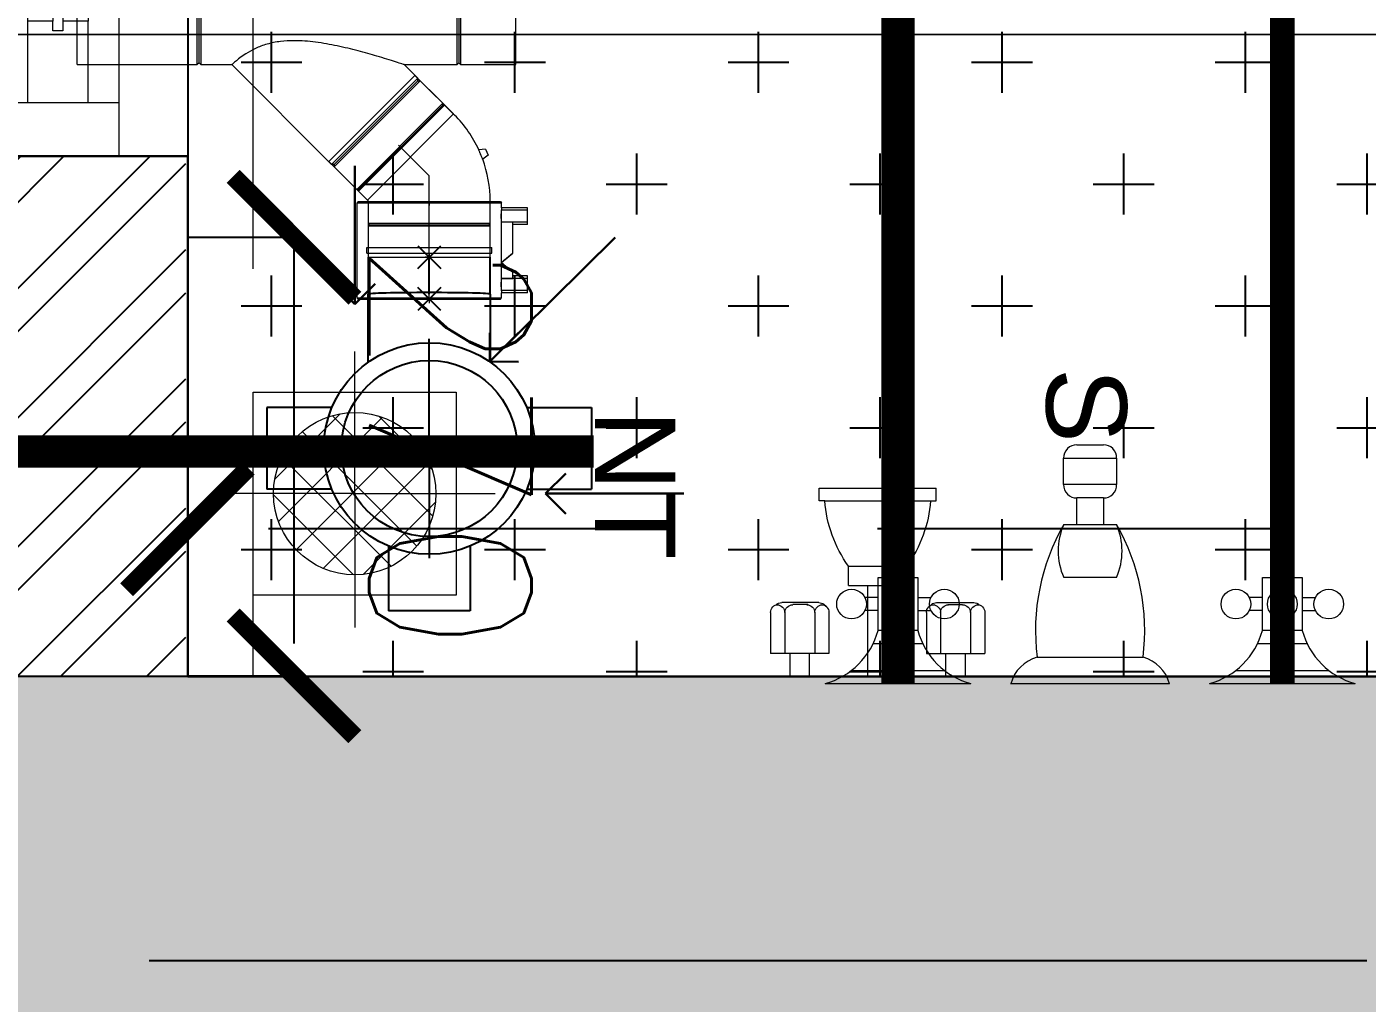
# Model space of a CAD drawing. Header units: millimetres. Extents: x -414464 to 1686, y -90036 to 108605.
# Drawn here: x -110689 to -109863, y -87336 to -86735 of the extents above; entities that cross this region are included whole.
import ezdxf
from ezdxf.lldxf.tags import DXFTag

# ---------------------------------------------------------------- set-up
doc = ezdxf.new("R2010")
doc.units = ezdxf.units.MM
doc.header["$LTSCALE"] = 1000
doc.header["$MEASUREMENT"] = 0
for name, pattern in [('$1$AUDIT_D_120904163729-0', [0]), ('$36$HIDDEN', [0.375, 0.25, -0.125]), ('3BHK-A$1$AUDIT_D_120904163729-0', [0]), ('3BHK-A$1$DASHED', [0.75, 0.5, -0.25]), ('AUDIT_D_120904163729-0', [0]), ('T8(T9 IS SIMILAR) - DIMENSION & TEXTING$1$AUDIT_D_120904163729-0', [0]), ('T8(T9 IS SIMILAR) - DIMENSION & TEXTING$1$CENTERX2', [101.6, 63.5, -12.7, 12.7, -12.7]), ('T8(T9 IS SIMILAR) - DIMENSION & TEXTING$1$HIDDEN', [0.375, 0.25, -0.125]), ('T8(T9 IS SIMILAR)$1$$0$HIDDEN', [0.375, 0.25, -0.125]), ('T8(T9 IS SIMILAR)$1$HIDDEN', [0.375, 0.25, -0.125]), ('T8_REFUGE COLUMNS$1$CENTER2', [1.125, 0.75, -0.125, 0.125, -0.125])]:
    doc.linetypes.add(name, pattern=pattern)
doc.layers.get('0').update_dxf_attribs({"linetype": 'AUDIT_D_120904163729-0'})
for name, color, linetype in [('$0$A-HATCH -160', 251, '$1$AUDIT_D_120904163729-0'), ('$21$A-DIMENSIONS', 2, '$36$HIDDEN'), ('3BHK-A$1$A-HATCH -160', 251, '3BHK-A$1$AUDIT_D_120904163729-0'), ('3BHK-A$1$A-TOI SUNK 50MM', 8, 'Continuous'), ('a-rcc', 3, 'Continuous'), ('T8(T9 IS SIMILAR) - DIMENSION & TEXTING$1$A-DIMENSIONS', 2, 'T8(T9 IS SIMILAR) - DIMENSION & TEXTING$1$HIDDEN'), ('T8(T9 IS SIMILAR) - DIMENSION & TEXTING$1$A-PLUMBING', 7, 'T8(T9 IS SIMILAR) - DIMENSION & TEXTING$1$AUDIT_D_120904163729-0'), ('T8(T9 IS SIMILAR) - DIMENSION & TEXTING$1$pl-110 dia soil pipe', 1, 'Continuous'), ('T8(T9 IS SIMILAR) - DIMENSION & TEXTING$1$pl-110 dia soil pipe1', 1, 'Continuous'), ('T8(T9 IS SIMILAR) - DIMENSION & TEXTING$1$pl-75 dia waste pipe', 3, 'Continuous'), ('T8(T9 IS SIMILAR) - DIMENSION & TEXTING$1$pl-75 dia waste pipe1', 3, 'Continuous'), ('T8(T9 IS SIMILAR) - DIMENSION & TEXTING$1$PL-FITTINGS', 5, 'Continuous'), ('T8(T9 IS SIMILAR) - DIMENSION & TEXTING$1$U-TI-75MM WASTE WATER PIPE', 3, 'Continuous'), ('T8(T9 IS SIMILAR) - DIMENSION & TEXTING$1$U-TI-TEXT', 7, 'Continuous'), ('T8(T9 IS SIMILAR) - DIMENSION & TEXTING$1$U-TI-WS', 5, 'Continuous'), ('T8(T9 IS SIMILAR)$1$$6$a-beam 2', 50, 'Continuous'), ('T8_REFUGE COLUMNS$1$A-CENTERLINE', 193, 'T8_REFUGE COLUMNS$1$CENTER2'), ('T8_REFUGE COLUMNS$1$A-RCC COLS', 3, 'Continuous'), ('T8_TYPICAL COLUMNS$1$A-RCC COLS', 3, 'Continuous')]:
    doc.layers.add(name, color=color, linetype=linetype)
for name, color, linetype, lineweight in [('3BHK-A$1$A-AC PIPE', 151, 'Continuous', 20), ('3BHK-A$1$a-TOI-fixtures', 251, 'Continuous', 0), ('3BHK-A$1$A-WALL- 160', 6, 'Continuous', 30), ('3BHK-A$1$Ventilator', 5, 'Continuous', 0), ('T8(T9 IS SIMILAR) - DIMENSION & TEXTING$1$FURNITURE_AR', 34, 'Continuous', 9), ('T8(T9 IS SIMILAR) - DIMENSION & TEXTING$1$U-TI-WS-HOT', 1, 'T8(T9 IS SIMILAR) - DIMENSION & TEXTING$1$DASHDOT', 30), ('T8(T9 IS SIMILAR)$1$D&W', 8, 'Continuous', 25), ('T8(T9 IS SIMILAR)$1$SCPL BEAM', 191, 'T8(T9 IS SIMILAR)$1$$0$HIDDEN', 13)]:
    doc.layers.add(name, color=color, linetype=linetype, lineweight=lineweight)
doc.layers.add('T8(T9 IS SIMILAR) - DIMENSION & TEXTING$1$GEB-BEZUG', color=2, linetype='Continuous', lineweight=25, true_color=0xffff00)
doc.layers.add('T8_REFUGE COLUMNS$1$COL-HATCH', color=7, linetype='Continuous', lineweight=25, true_color=0xa3a3a3)
doc.styles.add('3BHK-A$1$Romans 1', font='romans.shx', dxfattribs={"height": 100})
doc.styles.add('T8(T9 IS SIMILAR) - DIMENSION & TEXTING$1$arial', font='sanss___.ttf')
doc.styles.add('T8(T9 IS SIMILAR) - DIMENSION & TEXTING$1$Romans 1', font='romans.shx', dxfattribs={"height": 100})
tags = doc.linetypes.add('T8(T9 IS SIMILAR) - DIMENSION & TEXTING$1$DASHDOT', pattern=[1, 0.5, -0.25, 0, -0.25]).pattern_tags.tags
tags[10:11] = [DXFTag(74, 4), DXFTag(75, 0), DXFTag(340, '0'), DXFTag(46, 1.0), DXFTag(50, 0.0), DXFTag(44, 0.0), DXFTag(45, 0.0)]
tags[8:9] = [DXFTag(74, 4), DXFTag(75, 0), DXFTag(340, '0'), DXFTag(46, 1.0), DXFTag(50, 0.0), DXFTag(44, 0.0), DXFTag(45, 0.0)]
tags[6:7] = [DXFTag(74, 4), DXFTag(75, 0), DXFTag(340, '0'), DXFTag(46, 1.0), DXFTag(50, 0.0), DXFTag(44, 0.0), DXFTag(45, 0.0)]
tags[4:5] = [DXFTag(74, 4), DXFTag(75, 0), DXFTag(340, '0'), DXFTag(46, 1.0), DXFTag(50, 0.0), DXFTag(44, 0.0), DXFTag(45, 0.0)]
doc.dimstyles.new('3BHK-A$1$ALPINE S', dxfattribs={"dimscale": 0, "dimtxt": 100, "dimasz": 75, "dimexe": 0, "dimexo": 0, "dimgap": 75, "dimtad": 1, "dimdec": 0, "dimzin": 0, "dimdsep": 46, "dimtxsty": '3BHK-A$1$Romans 1', "dimblk": '3BHK-A$1$_ArchTick', "dimcen": 0.09, "dimclrd": 256, "dimclre": 256, "dimclrt": 7, "dimadec": 0, "dimazin": 0, "dimtfac": 1, "dimtdec": 0, "dimtofl": 0, "dimtmove": 1, "dimatfit": 0, "dimldrblk": '3BHK-A$1$_Open90', "dimfxl": 1, "dimtolj": 1, "dimtzin": 0, "dimarcsym": 0})
doc.dimstyles.new('T8(T9 IS SIMILAR) - DIMENSION & TEXTING$1$ALPINE S', dxfattribs={"dimscale": 0, "dimtxt": 100, "dimasz": 75, "dimexe": 0, "dimexo": 0, "dimgap": 75, "dimtad": 1, "dimdec": 0, "dimzin": 0, "dimdsep": 46, "dimtxsty": 'T8(T9 IS SIMILAR) - DIMENSION & TEXTING$1$Romans 1', "dimblk": 'T8(T9 IS SIMILAR) - DIMENSION & TEXTING$1$_ArchTick', "dimcen": 0.09, "dimclrd": 256, "dimclre": 256, "dimclrt": 7, "dimadec": 0, "dimazin": 0, "dimtfac": 1, "dimtdec": 0, "dimtofl": 0, "dimtmove": 1, "dimatfit": 0, "dimldrblk": 'T8(T9 IS SIMILAR) - DIMENSION & TEXTING$1$_Open90', "dimfxl": 1, "dimtolj": 1, "dimtzin": 0, "dimarcsym": 0})

# ---------------------------------------------------------------- blocks, each defined once
blk = doc.blocks.new('T8_REFUGE COLUMNS')
at = {"layer": 'T8_REFUGE COLUMNS$1$COL-HATCH', "linetype": 'ByBlock'}
h = blk.add_hatch(color=256, dxfattribs=at)
h.dxf.hatch_style = 1
h.paths.add_polyline_path([(1227712.07, -5718799.86), (1227362.07, -5718799.86), (1227362.07, -5709299.86), (1227712.07, -5709299.86)])
at = {"layer": 'T8_REFUGE COLUMNS$1$A-CENTERLINE'}
blk.add_line((1227537.07, -5720797.23), (1227537.07, -5702690.8), dxfattribs=at)
at = {"layer": 'T8_REFUGE COLUMNS$1$A-RCC COLS', "linetype": 'ByBlock'}
blk.add_lwpolyline([(1227712.07, -5718799.86), (1227362.07, -5718799.86), (1227362.07, -5709299.86), (1227712.07, -5709299.86)], close=True, dxfattribs=at)
blk = doc.blocks.new('T8_TYPICAL COLUMNS')
at = {"layer": 'T8_TYPICAL COLUMNS$1$A-RCC COLS', "linetype": 'ByBlock'}
blk.add_blockref('T8_REFUGE COLUMNS', (0, 0), dxfattribs=at)
blk = doc.blocks.new('3BHK-A$1$V1')
at = {"layer": '3BHK-A$1$Ventilator'}
for p, q in [((1139503.9, -5700057.07), (1140153.9, -5700057.07)), ((1139503.9, -5700217.07), (1140153.9, -5700217.07))]:
    blk.add_line(p, q, dxfattribs=at)
at = {"layer": '3BHK-A$1$Ventilator', "color": 8}
for p, q in [((1139536.9, -5700094.57), (1140120.9, -5700094.57)), ((1139586.9, -5700118.32), (1140070.9, -5700118.32)), ((1139586.9, -5700155.82), (1140070.9, -5700155.82)), ((1139536.9, -5700174.57), (1140120.9, -5700174.57))]:
    blk.add_line(p, q, dxfattribs=at)
at = {"layer": '3BHK-A$1$Ventilator', "color": 5}
for p, q in [((1139586.9, -5700134.07), (1140070.9, -5700134.07)), ((1139586.9, -5700140.07), (1140070.9, -5700140.07))]:
    blk.add_line(p, q, dxfattribs=at)
at = {"layer": '3BHK-A$1$Ventilator', "color": 4}
for points in [[(1139503.9, -5700094.57), (1139536.9, -5700094.57), (1139536.9, -5700174.57), (1139503.9, -5700174.57)], [(1140153.9, -5700094.57), (1140120.9, -5700094.57), (1140120.9, -5700174.57), (1140153.9, -5700174.57)], [(1139586.9, -5700134.07), (1139586.9, -5700118.32), (1139536.9, -5700118.32), (1139536.9, -5700155.82), (1139586.9, -5700155.82), (1139586.9, -5700140.07), (1139580.9, -5700140.07), (1139580.9, -5700134.07)], [(1140070.9, -5700134.07), (1140070.9, -5700118.32), (1140120.9, -5700118.32), (1140120.9, -5700155.82), (1140070.9, -5700155.82), (1140070.9, -5700140.07), (1140076.9, -5700140.07), (1140076.9, -5700134.07)]]:
    blk.add_lwpolyline(points, close=True, dxfattribs=at)
blk = doc.blocks.new('3BHK-A$1$_ArchTick')
at = {"color": 0, "linetype": 'ByBlock', "const_width": 0.15}
blk.add_lwpolyline([(-0.5, -0.5), (0.5, 0.5)], dxfattribs=at)
blk = doc.blocks.new('3BHK-A$1$_Open90')
at = {"color": 0, "linetype": 'ByBlock', "lineweight": -2}
for p, q in [((-0.5, 0.5), (0, 0)), ((0, 0), (-1, 0)), ((0, 0), (-0.5, -0.5))]:
    blk.add_line(p, q, dxfattribs=at)
blk = doc.blocks.new('3BHK-A$1$SH-flat-2')
at = {"layer": '3BHK-A$1$a-TOI-fixtures'}
for p, q in [((14.59, 37.72, -0.12), (14.66, 73.72, -0.12)), ((39.87, 73.66, -0.12), (14.66, 73.72, -0.12)), ((45.9, 43.95, -0.12), (45.95, 66.78, -0.12)), ((0.12, 61.75, -0.12), (14.64, 61.72, -0.12)), ((39.78, 64.9, -0.12), (14.57, 64.95, -0.12)), ((44.63, 50.77, -0.12), (44.65, 59.97, -0.12)), ((0.09, 49.75, -0.12), (14.61, 49.72, -0.12)), ((39.74, 46.43, -0.12), (14.53, 46.48, -0.12)), ((108.51, 40.12, -0.12), (108.52, 43.52, -0.12)), ((108.52, 43.52, -0.12), (116.35, 43.5, -0.12)), ((116.19, -28.5, -0.12), (116.35, 43.5, -0.12)), ((39.8, 37.66, -0.12), (14.59, 37.72, -0.12)), ((43.42, 39.31, -0.12), (44.73, 40.82, -0.12)), ((108.37, -25.08, -0.12), (108.51, 40.12, -0.12)), ((56.23, -10.37, -0.12), (56.31, 25.63, -0.12)), ((56.31, 25.63, -0.12), (68.31, 25.6, -0.12)), ((68.23, -10.4, -0.12), (68.31, 25.6, -0.12)), ((-0.01, 1.75, -0.12), (0.01, 13.75, -0.12)), ((0.01, 13.75, -0.12), (56.28, 13.63, -0.12)), ((-0.01, 1.75, -0.12), (56.26, 1.63, -0.12)), ((56.23, -10.37, -0.12), (68.23, -10.4, -0.12)), ((14.46, -22.28, -0.12), (14.38, -58.28, -0.12)), ((39.67, -22.34, -0.12), (14.46, -22.28, -0.12)), ((43.29, -24, -0.12), (44.59, -25.52, -0.12)), ((39.58, -31.1, -0.12), (14.37, -31.05, -0.12)), ((45.74, -28.65, -0.12), (45.69, -51.48, -0.12)), ((108.37, -25.08, -0.12), (108.37, -28.48, -0.12)), ((108.37, -28.48, -0.12), (116.19, -28.5, -0.12)), ((-0.09, -34.25, -0.12), (14.43, -34.28, -0.12)), ((44.44, -35.46, -0.12), (44.42, -44.66, -0.12)), ((-0.12, -46.25, -0.12), (14.41, -46.28, -0.12)), ((39.54, -49.57, -0.12), (14.33, -49.52, -0.12)), ((39.59, -58.34, -0.12), (14.38, -58.28, -0.12))]:
    blk.add_line(p, q, dxfattribs=at)
for centre, radius, start, end in [((39.79, 69.7, -0.12), 4.8, 269.87759, 359.87759), ((39.86, 68.86, -0.12), 4.8, 359.87759, 89.87759), ((41.15, 66.79, -0.12), 4.8, 359.87759, 46.4449), ((39.77, 59.98, -0.12), 4.8, 359.87759, 89.87759), ((39.75, 51.23, -0.12), 4.8, 269.87759, 359.87759), ((39.73, 41.63, -0.12), 4.8, 359.87759, 89.87759), ((39.81, 42.46, -0.12), 4.8, 269.87759, 359.87759), ((41.1, 43.96, -0.12), 4.8, 319.22581, 359.87759), ((114.78, -40.18, -0.12), 80.54, 94.45949, 125.23752), ((114.98, 55.18, -0.12), 80.54, 234.51767, 265.2957), ((39.66, -27.14, -0.12), 4.8, 359.87759, 89.87759), ((39.59, -26.3, -0.12), 4.8, 269.87759, 359.87759), ((39.57, -35.9, -0.12), 4.8, 359.87759, 89.87759), ((40.94, -28.64, -0.12), 4.8, 359.87759, 40.52937), ((39.55, -44.65, -0.12), 4.8, 269.87759, 359.87759), ((39.53, -54.37, -0.12), 4.8, 359.87759, 89.87759), ((39.6, -53.54, -0.12), 4.8, 269.87759, 359.87759), ((40.89, -51.47, -0.12), 4.8, 313.31029, 359.87759)]:
    blk.add_arc(centre, radius, start, end, dxfattribs=at)
blk = doc.blocks.new('T8(T9 IS SIMILAR) - DIMENSION & TEXTING$1$_ArchTick')
at = {"color": 0, "linetype": 'ByBlock', "const_width": 0.15}
blk.add_lwpolyline([(-0.5, -0.5), (0.5, 0.5)], dxfattribs=at)
blk = doc.blocks.new('*D1456')
at = {"layer": 'T8(T9 IS SIMILAR) - DIMENSION & TEXTING$1$A-DIMENSIONS', "linetype": 'T8(T9 IS SIMILAR) - DIMENSION & TEXTING$1$HIDDEN', "lineweight": -2, "transparency": 16777216}
for p, q in [((1227016.05, -5714848.66), (1227271.37, -5714848.66)), ((1227061.83, -5717398.66), (1227271.37, -5717398.66))]:
    blk.add_line(p, q, dxfattribs=at)
at = {"layer": 'T8(T9 IS SIMILAR) - DIMENSION & TEXTING$1$A-DIMENSIONS', "lineweight": -2, "transparency": 16777216}
blk.add_line((1227271.37, -5714848.66), (1227271.37, -5717398.66), dxfattribs=at)
at = {"layer": 'T8(T9 IS SIMILAR) - DIMENSION & TEXTING$1$A-DIMENSIONS', "linetype": 'ByBlock', "lineweight": -2, "transparency": 16777216, "xscale": 75, "yscale": 75, "zscale": 75}
for p, rotation in [((1227271.37, -5714848.66), 90), ((1227271.37, -5717398.66), 270)]:
    blk.add_blockref('T8(T9 IS SIMILAR) - DIMENSION & TEXTING$1$_ArchTick', p, dxfattribs=dict(at, rotation=rotation))
at = {"layer": 'T8(T9 IS SIMILAR) - DIMENSION & TEXTING$1$A-DIMENSIONS', "color": 7, "linetype": 'ByBlock', "transparency": 16777216, "insert": (1227146.37, -5716123.66), "char_height": 100, "attachment_point": 5, "rotation": 90, "style": 'T8(T9 IS SIMILAR) - DIMENSION & TEXTING$1$Romans 1'}
blk.add_mtext('\\A1;2550', dxfattribs=at)
blk = doc.blocks.new('T8(T9 IS SIMILAR) - DIMENSION & TEXTING$1$_Open90')
at = {"color": 0, "linetype": 'ByBlock', "lineweight": -2}
for p, q in [((-0.5, 0.5), (0, 0)), ((0, 0), (-1, 0)), ((0, 0), (-0.5, -0.5))]:
    blk.add_line(p, q, dxfattribs=at)
blk = doc.blocks.new('*D1461')
at = {"layer": 'T8(T9 IS SIMILAR) - DIMENSION & TEXTING$1$A-DIMENSIONS', "linetype": 'T8(T9 IS SIMILAR) - DIMENSION & TEXTING$1$HIDDEN', "lineweight": -2, "transparency": 16777216}
for p, q in [((1227091.83, -5717398.66), (1227091.83, -5717332.99)), ((1227361.81, -5717398.66), (1227361.81, -5717332.99))]:
    blk.add_line(p, q, dxfattribs=at)
at = {"layer": 'T8(T9 IS SIMILAR) - DIMENSION & TEXTING$1$A-DIMENSIONS', "lineweight": -2, "transparency": 16777216}
blk.add_line((1227091.83, -5717332.99), (1227361.81, -5717332.99), dxfattribs=at)
at = {"layer": 'T8(T9 IS SIMILAR) - DIMENSION & TEXTING$1$A-DIMENSIONS', "linetype": 'ByBlock', "lineweight": -2, "transparency": 16777216, "xscale": 75, "yscale": 75, "zscale": 75, "rotation": 180}
blk.add_blockref('T8(T9 IS SIMILAR) - DIMENSION & TEXTING$1$_ArchTick', (1227091.83, -5717332.99), dxfattribs=at)
at = {"layer": 'T8(T9 IS SIMILAR) - DIMENSION & TEXTING$1$A-DIMENSIONS', "linetype": 'ByBlock', "lineweight": -2, "transparency": 16777216, "xscale": 75, "yscale": 75, "zscale": 75}
blk.add_blockref('T8(T9 IS SIMILAR) - DIMENSION & TEXTING$1$_ArchTick', (1227361.81, -5717332.99), dxfattribs=at)
at = {"layer": 'T8(T9 IS SIMILAR) - DIMENSION & TEXTING$1$A-DIMENSIONS', "color": 7, "linetype": 'ByBlock', "transparency": 16777216, "insert": (1227220.42, -5717236.75), "char_height": 100, "attachment_point": 5, "style": 'T8(T9 IS SIMILAR) - DIMENSION & TEXTING$1$Romans 1'}
blk.add_mtext('\\A1;270', dxfattribs=at)
blk = doc.blocks.new('T8(T9 IS SIMILAR) - DIMENSION & TEXTING$1$Einfügepunkt')
at = {"layer": 'T8(T9 IS SIMILAR) - DIMENSION & TEXTING$1$GEB-BEZUG'}
for p, q in [((-7.07, -7.07), (7.07, 7.07)), ((-7.07, 7.07), (7.07, -7.07))]:
    blk.add_line(p, q, dxfattribs=at)
blk = doc.blocks.new('T8(T9 IS SIMILAR) - DIMENSION & TEXTING$1$388.001.00.1_G')
at = {"layer": 'T8(T9 IS SIMILAR) - DIMENSION & TEXTING$1$U-TI-75MM WASTE WATER PIPE', "ltscale": 5}
for p, q in [((-25.13, 60.06), (-25.13, 100)), ((-25.13, 100), (25.12, 100)), ((25.12, 60.06), (25.12, 100)), ((0, 0), (0, 67.6)), ((-60.06, 25.12), (-100, 25.12)), ((-100, -25.13), (-100, 25.12)), ((60.06, 25.12), (100, 25.12)), ((100, -25.13), (100, 25.12)), ((0, 0), (-67.6, 0)), ((0, 0), (0, 2.5)), ((0, 0), (0, -67.6)), ((0, 0), (67.6, 0)), ((0, 0), (-2.5, 0)), ((0, 0), (0, -2.5)), ((0, 0), (2.5, 0)), ((-60.06, -25.13), (-100, -25.13)), ((60.06, -25.13), (100, -25.13)), ((-37.67, -53.09), (-37.67, -94.97)), ((37.68, -53.09), (37.68, -94.97))]:
    blk.add_line(p, q, dxfattribs=at)
for radius in [65.1, 54.16]:
    blk.add_circle((0, 0), radius, dxfattribs=at)
blk.add_ellipse((0, -94.97), major_axis=(37.67, 0), ratio=0.026177, start_param=3.141593, end_param=6.283185, dxfattribs=at)
blk.add_blockref('T8(T9 IS SIMILAR) - DIMENSION & TEXTING$1$Einfügepunkt', (0, 0), dxfattribs=at)
blk = doc.blocks.new('T8(T9 IS SIMILAR) - DIMENSION & TEXTING$1$365.045.16.1_A')
at = {"lineweight": 13, "ltscale": 25}
for p, q in [((-61.87, 8.84), (-8.84, 61.87)), ((8.31, 44.72), (-8.84, 61.87)), ((8.31, 44.72), (-44.72, -8.31)), ((-43.66, -9.37), (9.37, 43.66)), ((8.31, 43.66), (-43.66, -8.31)), ((8.31, 43.66), (8.31, 44.72)), ((8.31, 43.66), (9.37, 43.66)), ((15.53, 37.5), (9.37, 43.66)), ((-17.15, 17.15), (-18.92, 18.92)), ((0, 0), (-17.15, 17.15)), ((34.72, 16.55), (30.55, 16)), ((34.72, 16.55), (36.25, 12.85)), ((-44.72, -8.31), (-61.87, 8.84)), ((-9.22, 9.22), (-10.98, 10.98)), ((36.25, 12.85), (32.91, 10.29)), ((0, -15.53), (0, 0)), ((-43.66, -8.31), (-44.72, -8.31)), ((-43.66, -8.31), (-43.66, -9.37)), ((-37.5, -15.53), (-43.66, -9.37)), ((-37.5, -29.25), (-37.5, -15.53)), ((0, -29.25), (0, -15.53)), ((37.5, -29.25), (37.5, -15.53)), ((-36.75, -30), (-37.5, -29.25)), ((37.5, -29.25), (-37.5, -29.25)), ((-36.75, -30), (-37.5, -30.75)), ((-37.5, -50), (-37.5, -30.75)), ((-37.5, -30.75), (37.5, -30.75)), ((-36.75, -30), (36.75, -30)), ((0, -31.75), (0, -29.25)), ((36.75, -30), (37.5, -29.25)), ((36.75, -30), (37.5, -30.75)), ((37.5, -50), (37.5, -30.75)), ((0, -50), (0, -47.5)), ((-37.5, -50), (37.5, -50)), ((0, -50), (-2.5, -50)), ((0, -50), (0, -52.5)), ((0, -50), (2.5, -50))]:
    blk.add_line(p, q, dxfattribs=at)
for start, end in [(24.86037, 45), (0, 20.13963)]:
    blk.add_arc((-37.5, -15.53), 75, start, end, dxfattribs=at)
blk.add_open_spline([(32.91, 10.29), (32.91, 10.29), (32.9, 10.32), (32.83, 10.48), (32.76, 10.63), (32.57, 11.05), (32.44, 11.33), (32.2, 11.88), (32.09, 12.14), (31.89, 12.6), (31.81, 12.8), (31.64, 13.19), (31.56, 13.39), (31.39, 13.81), (31.3, 14.04), (31.08, 14.58), (30.97, 14.88), (30.77, 15.4), (30.69, 15.62), (30.58, 15.92), (30.55, 16), (30.55, 16)], degree=3, knots=[-0.9758327, -0.9758327, -0.9758327, -0.9758327, -0.8930469, -0.8930469, -0.7796093, -0.7796093, -0.6561479, -0.6561479, -0.5667077, -0.5667077, -0.5007206, -0.5007206, -0.4380575, -0.4380575, -0.3616519, -0.3616519, -0.247098, -0.247098, -0.1245121, -0.1245121, 0, 0, 0, 0], dxfattribs=at)
blk.add_blockref('T8(T9 IS SIMILAR) - DIMENSION & TEXTING$1$Einfügepunkt', (0, -50), dxfattribs=at)
blk = doc.blocks.new('T8(T9 IS SIMILAR) - DIMENSION & TEXTING$1$367.125.16.1_A')
at = {"lineweight": 13, "ltscale": 25}
for p, q in [((-73.67, 161.5, -0.75), (-73.67, 195.4, -0.75)), ((-73.67, 195.4, -0.75), (36.33, 195.4, -0.75)), ((36.33, 161.5, -0.75), (36.33, 195.4, -0.75)), ((-157.08, 104.05), (-104.05, 157.08)), ((-104.05, 157.08), (-83.62, 136.65)), ((-72.57, 160.4, -0.75), (-73.67, 161.5, -0.75)), ((36.33, 161.5, -0.75), (-73.67, 161.5, -0.75)), ((-72.57, 160.4, -0.75), (-73.67, 159.3, -0.75)), ((-73.67, 126.71, -0.75), (-73.67, 159.3, -0.75)), ((-73.67, 159.3, -0.75), (36.33, 159.3, -0.75)), ((35.23, 160.4, -0.75), (-72.57, 160.4, -0.75)), ((35.23, 160.4, -0.75), (36.33, 161.5, -0.75)), ((35.23, 160.4, -0.75), (36.33, 159.3, -0.75)), ((36.33, 1.5, -0.75), (36.33, 159.3, -0.75)), ((-83.62, 136.65), (-136.65, 83.62)), ((-135.09, 82.06), (-82.06, 135.09)), ((-83.62, 135.09), (-135.09, 83.62)), ((-83.62, 135.09), (-83.62, 136.65)), ((-83.62, 135.09), (-82.06, 135.09)), ((-82.06, 135.09), (-73.67, 126.71)), ((-157.08, 104.05), (-136.65, 83.62)), ((-135.09, 83.62), (-136.65, 83.62)), ((-135.09, 83.62), (-135.09, 82.06)), ((-135.09, 82.06), (-73.64, 20.61)), ((-73.67, 1.5, -0.75), (-73.7, 20.66, 0.14)), ((-72.57, 0.4, -0.75), (-73.67, 1.5, -0.75)), ((36.33, 1.5, -0.75), (-73.67, 1.5, -0.75)), ((-72.57, 0.4, -0.75), (-73.67, -0.7, -0.75)), ((-72.57, 0.4, -0.75), (35.23, 0.4, -0.75)), ((35.23, 0.4, -0.75), (36.33, 1.5, -0.75)), ((35.23, 0.4, -0.75), (36.33, -0.7, -0.75)), ((-73.67, -74.6, -0.75), (-73.67, -0.7, -0.75)), ((-73.67, -0.7, -0.75), (36.33, -0.7, -0.75)), ((36.33, -74.6, -0.75), (36.33, -0.7, -0.75)), ((-73.67, -74.6, -0.75), (36.33, -74.6, -0.75))]:
    blk.add_line(p, q, dxfattribs=at)
blk.add_open_spline([(-73.69, 126.72, 0.14), (-73.69, 126.72, 0.14), (-73.52, 126.19, 0.14), (-72.92, 124.34, 0.14), (-72.49, 123.02, 0.14), (-70.99, 118.26, 0.14), (-69.67, 114.02, 0.14), (-67.41, 106.3, 0.14), (-66.3, 102.41, 0.14), (-64.15, 94.2, 0.14), (-63.1, 89.89, 0.14), (-61.25, 81.1, 0.14), (-60.44, 76.62, 0.14), (-59.28, 67.7, 0.14), (-58.93, 63.25, 0.14), (-58.93, 56.19, 0.14), (-59.07, 53.33, 0.14), (-59.76, 47.69, 0.14), (-60.31, 44.91, 0.14), (-61.8, 39.69, 0.14), (-62.73, 37.24, 0.14), (-64.78, 32.86, 0.14), (-65.88, 30.93, 0.14), (-67.84, 27.88, 0.14), (-68.75, 26.61, 0.14), (-70.42, 24.42, 0.14), (-71.17, 23.5, 0.14), (-72.42, 22.06, 0.14), (-72.9, 21.52, 0.14), (-73.54, 20.82, 0.14), (-73.69, 20.66, 0.14), (-73.69, 20.66, 0.14)], degree=3, knots=[8.222625, 8.222625, 8.222625, 8.222625, 8.980345, 8.980345, 9.738065, 9.738065, 11.253506, 11.253506, 12.551442, 12.551442, 13.849378, 13.849378, 15.147314, 15.147314, 16.44525, 16.44525, 17.266568, 17.266568, 18.087887, 18.087887, 18.909205, 18.909205, 19.730524, 19.730524, 20.43574, 20.43574, 21.140957, 21.140957, 21.846174, 21.846174, 22.551391, 22.551391, 22.551391, 22.551391], dxfattribs=at)
blk.add_blockref('T8(T9 IS SIMILAR) - DIMENSION & TEXTING$1$Einfügepunkt', (-15.4, -74.6, 0.14), dxfattribs=at)
blk = doc.blocks.new('T8(T9 IS SIMILAR) - DIMENSION & TEXTING$1$365.771.16.1_A')
at = {"lineweight": 13, "ltscale": 25}
for p, q in [((-43.79, 60), (-44.5, 59.29)), ((-44.5, 56.2), (-44.5, 59.29)), ((44.5, 59.29), (-44.5, 59.29)), ((43.79, 60), (-43.79, 60)), ((-37.5, 31.7), (-37.5, 60)), ((0, 60), (0, 62.5)), ((0, 60), (0, 57.5)), ((37.5, 31.7), (37.5, 60)), ((43.79, 60), (44.5, 59.29)), ((44.5, 0.71), (44.5, 59.29)), ((-60.5, 56.2), (-44.5, 56.2)), ((-60.5, 45.8), (-60.5, 56.2)), ((-60.5, 54.7), (-44.5, 54.7)), ((-44.5, 47.3), (-44.5, 54.7)), ((0, 30.8), (0, 57.5)), ((-60.5, 47.3), (-44.5, 47.3)), ((-60.5, 45.8), (-51.5, 45.8)), ((-51.5, 47.4), (-44.34, 47.4)), ((-51.5, 28.44), (-51.5, 47.4)), ((-44.34, 47.4), (-44.34, 22.45)), ((-51.5, 28.32), (-51.5, 28.44)), ((-44.5, 22.45), (-51.5, 28.32)), ((-38.5, 28.3), (-38.5, 31.7)), ((38.5, 31.7), (-38.5, 31.7)), ((38.5, 28.3), (-38.5, 28.3)), ((-37.5, 0), (-37.5, 28.3)), ((0, 28.3), (0, 30.8)), ((0, 28.3), (0, 25.8)), ((0, 2.5), (0, 25.8)), ((37.5, 0), (37.5, 28.3)), ((38.5, 28.3), (38.5, 31.7)), ((-44.5, 22.45), (-51.5, 16.57)), ((-51.5, 16.46), (-51.5, 16.57)), ((-44.5, 22.45), (-44.34, 22.45)), ((-44.34, 22.45), (-44.34, 12.6)), ((-60.5, 14.2), (-51.5, 14.2)), ((-60.5, 3.8), (-60.5, 14.2)), ((-60.5, 12.7), (-44.5, 12.7)), ((-51.5, 12.6), (-51.5, 16.46)), ((-44.34, 12.6), (-51.5, 12.6)), ((-44.5, 5.3), (-44.5, 12.7)), ((-60.5, 5.3), (-44.5, 5.3)), ((-60.5, 3.8), (-44.5, 3.8)), ((-44.5, 0.71), (-44.5, 3.8)), ((-43.79, 0), (-44.5, 0.71)), ((44.5, 0.71), (-44.5, 0.71)), ((43.79, 0), (-43.79, 0)), ((0, 0), (0, 2.5)), ((0, 0), (0, -2.5)), ((43.79, 0), (44.5, 0.71))]:
    blk.add_line(p, q, dxfattribs=at)
at = {"lineweight": 13, "ltscale": 25, "flags": 128}
for points in [[(-44.5, 56.2), (-44.5, 56.18), (-44.49, 56.1), (-44.47, 55.98), (-44.46, 55.81), (-44.43, 55.59), (-44.41, 55.33), (-44.38, 55.03), (-44.35, 54.7), (-44.32, 54.34), (-44.29, 53.94), (-44.27, 53.5), (-44.24, 53.04), (-44.22, 52.56), (-44.21, 52.06), (-44.2, 51.56), (-44.2, 51.07), (-44.2, 50.58), (-44.2, 50.08), (-44.22, 49.58), (-44.24, 49.09), (-44.26, 48.63), (-44.28, 48.18), (-44.31, 47.77), (-44.34, 47.4)], [(-44.5, 47.3), (-44.5, 47.33), (-44.49, 47.42), (-44.48, 47.58), (-44.46, 47.8), (-44.44, 48.07), (-44.42, 48.38), (-44.4, 48.74), (-44.38, 49.14), (-44.37, 49.58), (-44.36, 50.05), (-44.35, 50.53), (-44.35, 51), (-44.35, 51.47), (-44.36, 51.95), (-44.37, 52.42), (-44.38, 52.86), (-44.4, 53.26), (-44.42, 53.62), (-44.44, 53.93), (-44.46, 54.2), (-44.48, 54.42), (-44.49, 54.58), (-44.5, 54.67), (-44.5, 54.7)], [(-51.5, 28.44), (-51.18, 28.17), (-50.86, 27.9), (-50.55, 27.64), (-50.23, 27.37), (-49.92, 27.11), (-49.61, 26.85), (-49.3, 26.6), (-49, 26.34), (-48.69, 26.09), (-48.39, 25.83), (-48.09, 25.58), (-47.79, 25.33), (-47.49, 25.08), (-47.2, 24.84), (-46.9, 24.59), (-46.61, 24.35), (-46.32, 24.1), (-46.03, 23.86), (-45.75, 23.62), (-45.46, 23.39), (-45.18, 23.15), (-44.9, 22.91), (-44.62, 22.68), (-44.34, 22.45)], [(-44.34, 22.45), (-44.62, 22.22), (-44.9, 21.98), (-45.18, 21.75), (-45.46, 21.51), (-45.75, 21.27), (-46.03, 21.03), (-46.32, 20.79), (-46.61, 20.55), (-46.9, 20.31), (-47.2, 20.06), (-47.49, 19.81), (-47.79, 19.57), (-48.09, 19.32), (-48.39, 19.06), (-48.69, 18.81), (-49, 18.56), (-49.3, 18.3), (-49.61, 18.04), (-49.92, 17.78), (-50.23, 17.52), (-50.55, 17.26), (-50.86, 16.99), (-51.18, 16.73), (-51.5, 16.46)], [(-44.5, 5.3), (-44.5, 5.33), (-44.49, 5.42), (-44.48, 5.58), (-44.46, 5.8), (-44.44, 6.07), (-44.42, 6.38), (-44.4, 6.74), (-44.38, 7.14), (-44.37, 7.58), (-44.36, 8.05), (-44.35, 8.53), (-44.35, 9), (-44.35, 9.47), (-44.36, 9.95), (-44.37, 10.42), (-44.38, 10.86), (-44.4, 11.26), (-44.42, 11.62), (-44.44, 11.93), (-44.46, 12.2), (-44.48, 12.42), (-44.49, 12.58), (-44.5, 12.67), (-44.5, 12.7)], [(-44.34, 12.6), (-44.31, 12.23), (-44.28, 11.82), (-44.26, 11.37), (-44.24, 10.91), (-44.22, 10.42), (-44.2, 9.92), (-44.2, 9.42), (-44.2, 8.93), (-44.2, 8.44), (-44.21, 7.94), (-44.22, 7.44), (-44.24, 6.96), (-44.27, 6.5), (-44.29, 6.06), (-44.32, 5.66), (-44.35, 5.3), (-44.38, 4.97), (-44.41, 4.67), (-44.43, 4.41), (-44.46, 4.19), (-44.47, 4.02), (-44.49, 3.9), (-44.5, 3.82), (-44.5, 3.8)]]:
    blk.add_lwpolyline(points, dxfattribs=at)
at = {"lineweight": 13, "ltscale": 25}
blk.add_blockref('T8(T9 IS SIMILAR) - DIMENSION & TEXTING$1$Einfügepunkt', (0, 0), dxfattribs=at)
blk = doc.blocks.new('T8(T9 IS SIMILAR) - DIMENSION & TEXTING$1$FAUCET')
at = {"layer": 'T8(T9 IS SIMILAR) - DIMENSION & TEXTING$1$FURNITURE_AR', "color": 7}
for p, q in [((-0.01, 0.18), (0.01, 0.18)), ((-0.02, 0.17), (0.02, 0.17)), ((-0.02, 0.15), (-0.02, 0.17)), ((0.02, 0.17), (0.02, 0.15)), ((0.02, 0.15), (-0.02, 0.15)), ((0.01, 0.14), (-0.01, 0.14)), ((-0.01, 0.12), (-0.01, 0.14)), ((0.01, 0.14), (0.01, 0.12)), ((-0.02, 0.12), (0.02, 0.12)), ((-0.16, 0.08), (-0.13, 0.08)), ((-0.16, 0.04), (-0.16, 0.08)), ((-0.13, 0.08), (-0.13, 0.04)), ((0.02, 0.08), (-0.02, 0.08)), ((0.13, 0.08), (0.16, 0.08)), ((0.13, 0.04), (0.13, 0.08)), ((0.16, 0.08), (0.16, 0.04)), ((-0.16, 0.065), (-0.17, 0.065)), ((-0.13, 0.065), (-0.12, 0.065)), ((0.13, 0.065), (0.12, 0.065)), ((0.16, 0.065), (0.17, 0.065)), ((-0.16, 0.055), (-0.17, 0.055)), ((-0.13, 0.055), (-0.12, 0.055)), ((0.13, 0.055), (0.12, 0.055)), ((0.16, 0.055), (0.17, 0.055)), ((-0.13, 0.04), (-0.16, 0.04)), ((0.16, 0.04), (0.13, 0.04)), ((-0.1258, 0.03), (-0.1639, 0.03)), ((0.1642, 0.03), (0.1261, 0.03)), ((-0.04, 0.02), (0.04, 0.02)), ((-0.2, 0), (-0.09, 0)), ((-0.1803, 0.01), (-0.1096, 0.01)), ((-0.06, 0), (0.06, 0)), ((0.09, 0), (0.2, 0)), ((0.1097, 0.01), (0.1804, 0.01))]:
    blk.add_line(p, q, dxfattribs=at)
for centre in [(-0.18, 0.06), (-0.145, 0.06), (-0.11, 0.06), (0.11, 0.06), (0.145, 0.06), (0.18, 0.06)]:
    blk.add_circle(centre, 0.0112, dxfattribs=at)
for centre, radius, start, end in [((-0.0103, 0.1703), 0.0097, 88.2224, 181.7776), ((0.0103, 0.1703), 0.0097, 358.2224, 91.7776), ((-0.0103, 0.1497), 0.0097, 178.2224, 271.7776), ((0.0103, 0.1497), 0.0097, 268.2224, 1.7776), ((0.12, 0.04), 0.1612, 150.2551, 187.125), ((0.0257, 0.1), 0.0498, 156.3417, 203.6583), ((-0.0257, 0.1), 0.0498, 336.3417, 23.6584), ((-0.12, 0.04), 0.1612, 352.875, 29.7449), ((-0.215, 0.055), 0.057, 285.2551, 344.7449), ((-0.075, 0.055), 0.057, 195.2551, 254.7449), ((0.075, 0.055), 0.057, 285.2551, 344.7449), ((0.215, 0.055), 0.057, 195.2551, 254.7449), ((-0.0318, -0.0082), 0.0293, 106.1502, 163.8498), ((0.0318, -0.0082), 0.0293, 16.1502, 73.8498)]:
    blk.add_arc(centre, radius, start, end, dxfattribs=at)
blk = doc.blocks.new('T8(T9 IS SIMILAR) - DIMENSION & TEXTING$1$A$C77D62699')
at = {"layer": 'T8(T9 IS SIMILAR) - DIMENSION & TEXTING$1$pl-110 dia soil pipe1'}
blk.add_line((19514.46, -3731.72, -0.25), (19514.89, -2274.55, -0.25), dxfattribs=at)
at = {"layer": 'T8(T9 IS SIMILAR) - DIMENSION & TEXTING$1$pl-75 dia waste pipe1'}
for p, q in [((19674.63, -3338.12, 0.65), (19651.82, -3338.12, 0.65)), ((19674.63, -3413.12, 0.65), (19651.82, -3413.12, 0.65))]:
    blk.add_line(p, q, dxfattribs=at)
at = {"layer": 'T8(T9 IS SIMILAR) - DIMENSION & TEXTING$1$pl-75 dia waste pipe1', "color": 12, "linetype": 'T8(T9 IS SIMILAR) - DIMENSION & TEXTING$1$CENTERX2'}
blk.add_line((19674.63, -3375.62, 0.65), (19651.82, -3375.62, 0.65), dxfattribs=at)
at = {"layer": 'T8(T9 IS SIMILAR) - DIMENSION & TEXTING$1$U-TI-WS', "lineweight": 40, "ltscale": 0.01, "const_width": 20.53, "elevation": 0.79}
blk.add_lwpolyline([(19914.34, -3086.95), (19093, -3086.95)], dxfattribs=at)
at = {"layer": 'T8(T9 IS SIMILAR) - DIMENSION & TEXTING$1$U-TI-WS-HOT', "ltscale": 0.1, "const_width": 15, "elevation": 0.79}
blk.add_lwpolyline([(19914.34, -2850.18), (18901.87, -2850.18)], dxfattribs=at)
at = {"layer": 'T8(T9 IS SIMILAR) - DIMENSION & TEXTING$1$FURNITURE_AR', "xscale": 816.4485071879512, "yscale": 816.4485071879512, "zscale": 816.4485071879512, "rotation": 89.99999999999997}
blk.add_blockref('T8(T9 IS SIMILAR) - DIMENSION & TEXTING$1$FAUCET', (19914.34, -2968.57, 0.79), dxfattribs=at)
at = {"layer": 'T8(T9 IS SIMILAR) - DIMENSION & TEXTING$1$pl-110 dia soil pipe', "ltscale": 0.1, "xscale": -1.000020158935082, "yscale": 1.000020158935082, "zscale": 1.000020158935082}
blk.add_blockref('T8(T9 IS SIMILAR) - DIMENSION & TEXTING$1$367.125.16.1_A', (19459.62, -3517.82, 0.65), dxfattribs=at)
at = {"layer": 'T8(T9 IS SIMILAR) - DIMENSION & TEXTING$1$pl-75 dia waste pipe', "xscale": -1.000020158935082, "yscale": 1.000020158935082, "zscale": 1.000020158935082, "rotation": 90}
blk.add_blockref('T8(T9 IS SIMILAR) - DIMENSION & TEXTING$1$365.771.16.1_A', (19677.6, -3375.62, 0.65), dxfattribs=at)
at = {"layer": 'T8(T9 IS SIMILAR) - DIMENSION & TEXTING$1$pl-75 dia waste pipe', "ltscale": 0.1, "xscale": 1.000020158935082, "yscale": 1.000020158935082, "zscale": 1.000020158935082, "rotation": 90.00000000000001}
blk.add_blockref('T8(T9 IS SIMILAR) - DIMENSION & TEXTING$1$365.045.16.1_A', (19601.82, -3375.62, 0.65), dxfattribs=at)
at = {"layer": 'T8(T9 IS SIMILAR) - DIMENSION & TEXTING$1$PL-FITTINGS', "xscale": 1.000020158935082, "yscale": 1.000020158935082, "zscale": 1.000020158935082, "rotation": 270}
blk.add_blockref('T8(T9 IS SIMILAR) - DIMENSION & TEXTING$1$388.001.00.1_G', (19769.6, -3375.62, 0.65), dxfattribs=at)
at = {"layer": 'T8(T9 IS SIMILAR) - DIMENSION & TEXTING$1$U-TI-TEXT', "style": 'T8(T9 IS SIMILAR) - DIMENSION & TEXTING$1$arial'}
for s, height, p in [('S', 49.53, (19720.02, -2995.57, 1.19)), ('NT ', 49.535, (19745.75, -3273.58, 1.11))]:
    blk.add_text(s, height=height, rotation=359.99987, dxfattribs=at).set_placement(p)
blk = doc.blocks.new('3BHK-A$1$A$C1DA736AB')
at = {"layer": '3BHK-A$1$a-TOI-fixtures', "linetype": 'ByBlock'}
for points in [[(117.04, 0.42, 0), (202.26, 0.42, 0)], [(81.72, -82.78, 0), (158.17, -159.95, 0)], [(0.42, -117.04, 0), (0.42, -202.26, 0)]]:
    blk.add_leader(points, dimstyle='3BHK-A$1$ALPINE S', override={"dimscale": 1, "dimasz": 25, "dimtad": 0, "dimfxl": 5, "dimtfill": 1, "dimarcsym": 1}, dxfattribs=at)
blk = doc.blocks.new('3BHK-A$1$Type-A-First Floor Plan-bottom-up$0$FLOOR TRAP-flat-6')
at = {"layer": '3BHK-A$1$a-TOI-fixtures'}
h = blk.add_hatch(dxfattribs=at)
h.set_pattern_fill('ACET-2D-_USER', color=256, scale=20, angle=45, style=0, double=1, pattern_type=0)
h.set_pattern_definition([(45, (-789896.981, 5385770.066), (-14.142135624, 14.142135624), []), (135, (-789896.981, 5385770.066), (-14.142135624, -14.142135624), [])])
edge = h.paths.add_edge_path()
edge.add_arc((150, 150), 50, 0, 360)
for q in [(150, 228.61), (67.64, 150), (237.4, 150), (150, 63.57)]:
    blk.add_line((150, 150), q, dxfattribs=at)
blk.add_lwpolyline([(87.5, 212.5), (212.5, 212.5), (212.5, 87.5), (87.5, 87.5)], close=True, dxfattribs=at)
blk.add_circle((150, 150), 50, dxfattribs=at)
at = {"layer": '3BHK-A$1$A-WALL- 160', "linetype": 'ByBlock'}
blk.add_blockref('3BHK-A$1$A$C1DA736AB', (149.58, 149.58, 0), dxfattribs=at)
blk = doc.blocks.new('3BHK-A')
at = {"layer": '3BHK-A$1$A-HATCH -160', "linetype": 'ByBlock'}
h = blk.add_hatch(dxfattribs=at)
h.set_pattern_fill('ANSI32', color=256, scale=150)
h.set_pattern_definition([(45, (-0.65, 1285.594), (-39.77475644, 39.77475644), []), (45, (25.864, 1285.594), (-39.77475644, 39.77475644), [])])
h.paths.add_polyline_path([(1185182.78, -5717399.71), (1185502.76, -5717399.71), (1185502.76, -5717559.71), (1185182.78, -5717559.71)])
at = {"layer": '3BHK-A$1$A-TOI SUNK 50MM'}
h = blk.add_hatch(dxfattribs=at)
h.set_pattern_fill('CROSS', color=256, scale=300, style=0)
h.set_pattern_definition([(9e-15, (-0.65, 1286.84), (75, 75), [37.5, -112.5]), (90, (18.1, 1268.09), (-75, 75), [37.5, -112.5])])
h.paths.add_polyline_path([(1186532.74, -5713148.46), (1185182.44, -5713148.46), (1185182.44, -5710698.46), (1186532.74, -5710698.46)])
h.paths.add_polyline_path([(1185182.45, -5714848.57), (1186532.74, -5714848.57), (1186532.74, -5717398.46), (1185182.45, -5717398.46)])
at = {"layer": '3BHK-A$1$A-AC PIPE', "linetype": '3BHK-A$1$DASHED', "ltscale": 0.1, "const_width": 20, "elevation": -0.02}
blk.add_lwpolyline([(1185320.84, -5717148.46), (1185320.84, -5717653.25), (1186632.71, -5717653.25)], dxfattribs=at)
at = {"layer": '3BHK-A$1$A-TOI SUNK 50MM', "elevation": -0.02}
blk.add_lwpolyline([(1185182.45, -5714848.57), (1186532.74, -5714848.57), (1186532.74, -5717398.46), (1185182.45, -5717398.46)], close=True, dxfattribs=at)
at = {"layer": '3BHK-A$1$A-WALL- 160', "linetype": 'ByBlock'}
for q in [(1185182.78, -5717398.46, -0.02), (1185502.76, -5717558.46, -0.02)]:
    blk.add_line((1185502.76, -5717398.46, -0.02), q, dxfattribs=at)
at = {"layer": '3BHK-A$1$a-TOI-fixtures', "rotation": 0.1224073994746988}
blk.add_blockref('3BHK-A$1$SH-flat-2', (1185182.09, -5716981.21, 0.12), dxfattribs=at)
at = {"layer": '3BHK-A$1$a-TOI-fixtures', "extrusion": (0, 0, -1), "zscale": -0.9999999999999998, "rotation": 179.9999999999999}
blk.add_blockref('3BHK-A$1$Type-A-First Floor Plan-bottom-up$0$FLOOR TRAP-flat-6', (-1185144.94, -5717145.57, 0.36), dxfattribs=at)
at = {"layer": '3BHK-A$1$A-WALL- 160', "linetype": 'ByBlock', "rotation": 180}
blk.add_blockref('3BHK-A$1$V1', (2325656.67, -11417615.53, -0.02), dxfattribs=at)
blk = doc.blocks.new('T8(T9 IS SIMILAR) - DIMENSION & TEXTING')
at = {"layer": 'T8(T9 IS SIMILAR) - DIMENSION & TEXTING$1$A-PLUMBING', "linetype": 'ByBlock'}
blk.add_blockref('T8(T9 IS SIMILAR) - DIMENSION & TEXTING$1$A$C77D62699', (1207452.26, -5713874.03), dxfattribs=at)
at = {"layer": 'T8(T9 IS SIMILAR) - DIMENSION & TEXTING$1$A-DIMENSIONS', "linetype": 'ByBlock'}
dim = blk.add_linear_dim(base=(1227271.37, -5717398.66, 0.49), p1=(1227016.05, -5714848.66, 0.49), p2=(1227061.83, -5717398.66, 0.49), angle=270, dimstyle='T8(T9 IS SIMILAR) - DIMENSION & TEXTING$1$ALPINE S', override={"dimscale": 1, "dimfxl": 5, "dimarcsym": 1}, dxfattribs=at)
dim.commit()
dim.dimension.update_dxf_attribs({"geometry": '*D1456', "text_midpoint": (1227146.37, -5716123.66, 0.49)})
dim = blk.add_linear_dim(base=(1227361.81, -5717332.99, 0.49), p1=(1227091.83, -5717398.66, 0.49), p2=(1227361.81, -5717398.66, 0.49), dimstyle='T8(T9 IS SIMILAR) - DIMENSION & TEXTING$1$ALPINE S', override={"dimscale": 1, "dimfxl": 5, "dimarcsym": 1}, dxfattribs=at)
dim.commit()
dim.dimension.update_dxf_attribs({"geometry": '*D1461', "text_midpoint": (1227220.42, -5717361.75, 0.49), "dimtype": 128})
blk = doc.blocks.new('T8(T9 IS SIMILAR)')
at = {"layer": 'T8(T9 IS SIMILAR)$1$D&W', "linetype": 'ByBlock'}
blk.add_blockref('T8_TYPICAL COLUMNS', (0, 0), dxfattribs=at)
at = {"layer": 'T8(T9 IS SIMILAR)$1$D&W', "linetype": 'ByBlock', "xscale": -1}
blk.add_blockref('3BHK-A', (2412544.6, 0, 0.51), dxfattribs=at)
at = {"layer": 'T8(T9 IS SIMILAR)$1$$6$a-beam 2', "linetype": 'ByBlock'}
blk.add_blockref('T8(T9 IS SIMILAR) - DIMENSION & TEXTING', (0, 0), dxfattribs=at)
at = {"layer": 'T8(T9 IS SIMILAR)$1$SCPL BEAM', "linetype": 'T8(T9 IS SIMILAR)$1$HIDDEN'}
blk.add_line((1226111.21, -5717358.42, -0.47), (1227361.18, -5717358.42, -0.38), dxfattribs=at)
blk = doc.blocks.new('A$C48506478')
at = {"layer": '$21$A-DIMENSIONS', "linetype": 'ByBlock'}
blk.add_blockref('T8(T9 IS SIMILAR)', (-1195542.61, 5727884.64), dxfattribs=at)
at = {"layer": '$0$A-HATCH -160', "linetype": 'ByBlock'}
blk.add_blockref('T8(T9 IS SIMILAR) - DIMENSION & TEXTING', (-1195542.61, 5727884.64), dxfattribs=at)

msp = doc.modelspace()

# ---------------------------------------------------------------- block references
at = {"layer": 'a-rcc', "linetype": 'ByBlock', "rotation": 270}
msp.add_blockref('A$C48506478', (-121075.99, -55315.35, -0.03), dxfattribs=at)

doc.saveas('drawing.dxf')
